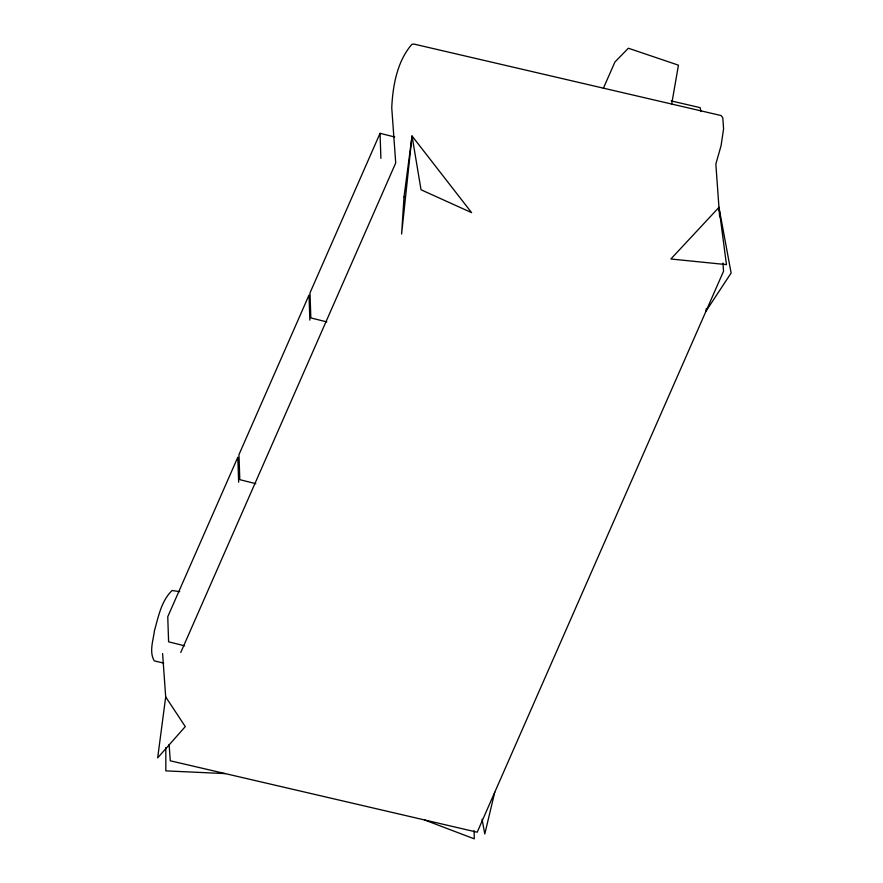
<?xml version="1.0" encoding="UTF-8"?>
<svg xmlns="http://www.w3.org/2000/svg" width="883" height="883" viewBox="0 0 883 883"><rect width="100%" height="100%" fill="white"/><g stroke="black" fill="none" stroke-linecap="round" stroke-linejoin="round"><path stroke-width="1.32" d="M706.345 308.443L706.003 311.18L731.124 273.013L718.961 207.384L670.87 258.995L726.455 264.613L718.961 207.384L718.619 210.121M165.695 696.93L157.671 757.868L185.298 726.599L165.695 696.93L162.593 653.575M671.676 104.039L678.442 65.176L628.365 48.223L614.91 62.031L603.31 88.443M494.734 792.283L484.789 833.971L482.063 819.236M394.712 136.986L380.054 133.322L309.999 292.858L310.838 317.913L326.82 321.909M180.772 652.438L395.716 162.969L391.754 107.781C392.769 85.806 397.129 61.203 411.964 44.249L414.259 44.15L721.179 115.563L722.802 117.858L723.585 128.885L721.047 145.783L715.848 164.028L719.645 216.898M225.264 773.596L165.849 770.881L165.805 747.603M671.146 100.905L700.175 107.66L700.992 111.556M179.757 591.654L172.086 590.506C161.28 600.859 158.41 616.798 154.448 630.661C153.311 640.341 148.885 651.919 154.304 660.892L163.686 663.067M255.794 483.663L239.801 479.668L238.962 454.613L309.028 295.077L309.856 320.132M184.58 645.815L168.598 641.82L167.759 616.753L237.814 457.217L238.653 482.273M424.535 819.954L474.281 838.85L474.094 830.715M722.956 263.101L723.541 271.258L477.206 832.205L170.276 760.804L169.106 744.49M380.054 133.322L380.893 158.377M404.017 196.909L401.599 234.039L412.041 135.982L471.599 212.637L421.036 189.768L412.041 135.982L404.017 196.909"/></g></svg>
